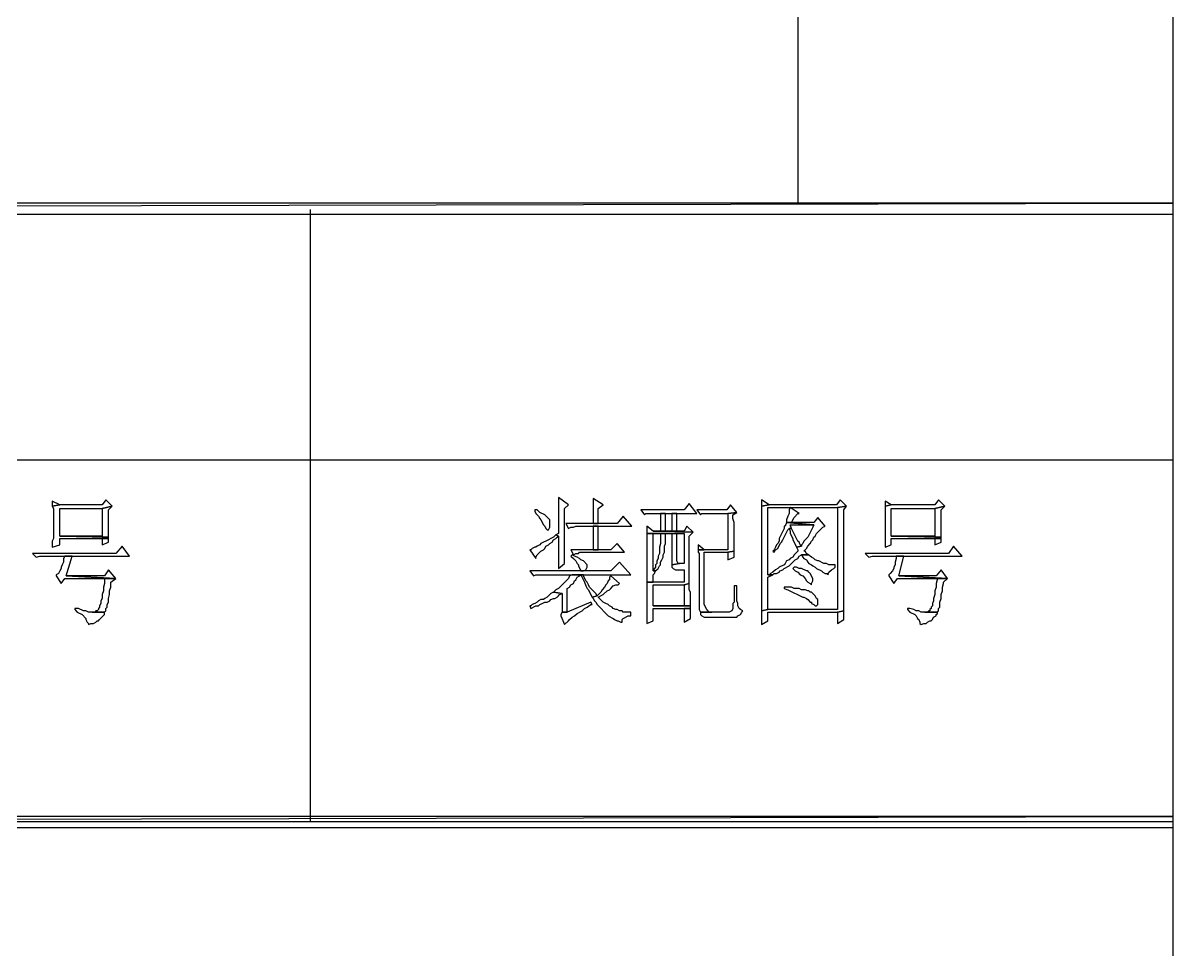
# Model space of a CAD drawing. Extents: x -15.4 to 0.8, y 0.3 to 11.8.
# Drawn here: x -8.188 to -7.419, y 6.009 to 6.629 of the extents above; entities that cross this region are included whole.
import ezdxf

# ---------------------------------------------------------------- set-up
doc = ezdxf.new("R2010")
doc.units = 0
doc.header["$MEASUREMENT"] = 0
doc.linetypes.add('AUSGEZOGEN', pattern=[0])
doc.layers.get('0').update_dxf_attribs({"linetype": 'AUSGEZOGEN'})

msp = doc.modelspace()

# ---------------------------------------------------------------- linework, layer by layer
for points in [[(-7.41878, 11.43606), (-7.41878, 0.75356)], [(-7.66961, 6.7869), (-7.66961, 6.50773)], [(-10.76795, 6.50856), (-10.76795, 6.50106), (-10.76795, 6.50106), (-7.41878, 6.50856), (-10.76795, 6.50856)], [(-10.76795, 6.50106), (-7.41878, 6.50856), (-7.41878, 6.50856), (-7.41878, 6.50106), (-10.76795, 6.50106)], [(-7.99545, 6.09523), (-7.99545, 6.5044)], [(-7.41878, 6.3369), (-10.76795, 6.3369)], [(-7.82961, 6.3119), (-7.82961, 6.28773), (-7.82961, 6.28773), (-7.83128, 6.2869), (-7.83128, 6.2869), (-7.82961, 6.28606), (-7.82961, 6.28606), (-7.82961, 6.2644), (-7.82961, 6.2644), (-7.82545, 6.26773), (-7.82545, 6.26773), (-7.82545, 6.3044), (-7.82545, 6.3044), (-7.82295, 6.3069), (-7.82961, 6.3119)], [(-8.13211, 6.31023), (-8.13461, 6.3069), (-8.13461, 6.3069), (-8.16295, 6.3069), (-8.16295, 6.3069), (-8.16795, 6.30606), (-8.16795, 6.30606), (-8.16711, 6.3044), (-8.16711, 6.3044), (-8.16711, 6.2844), (-8.16711, 6.2844), (-8.16795, 6.28273), (-8.16795, 6.28273), (-8.16795, 6.27856), (-8.16795, 6.27856), (-8.16295, 6.28023), (-8.16295, 6.28023), (-8.16295, 6.2844), (-8.16295, 6.2844), (-8.13045, 6.2844), (-8.13045, 6.2844), (-8.13045, 6.28523), (-8.13045, 6.28523), (-8.16295, 6.28606), (-8.16295, 6.28606), (-8.16295, 6.3044), (-8.16295, 6.3044), (-8.13461, 6.3044), (-8.13461, 6.3044), (-8.12795, 6.30606), (-8.13211, 6.31023)], [(-8.16795, 6.3094), (-8.16795, 6.30606), (-8.16795, 6.30606), (-8.16295, 6.3069), (-8.16795, 6.3094)], [(-8.12795, 6.30606), (-8.13461, 6.3044), (-8.13461, 6.3044), (-8.13461, 6.28606), (-8.13461, 6.28606), (-8.16295, 6.28606), (-8.16295, 6.28606), (-8.13045, 6.28523), (-8.13045, 6.28523), (-8.13045, 6.30356), (-8.12795, 6.30606)], [(-7.80628, 6.31106), (-7.80628, 6.2944), (-7.80628, 6.2944), (-7.80295, 6.2944), (-7.80295, 6.2944), (-7.80295, 6.3044), (-7.80295, 6.3044), (-7.79961, 6.3069), (-7.80628, 6.31106)], [(-7.74211, 6.30773), (-7.74545, 6.30356), (-7.74545, 6.30356), (-7.77461, 6.30356), (-7.77461, 6.30356), (-7.77211, 6.30023), (-7.77211, 6.30023), (-7.77128, 6.30106), (-7.77128, 6.30106), (-7.73711, 6.30106), (-7.74211, 6.30773)], [(-7.71461, 6.3069), (-7.71711, 6.30356), (-7.71711, 6.30356), (-7.73711, 6.30356), (-7.73711, 6.30356), (-7.73461, 6.30023), (-7.73461, 6.30023), (-7.73378, 6.30106), (-7.73378, 6.30106), (-7.71628, 6.30106), (-7.71628, 6.30106), (-7.71045, 6.3019), (-7.71461, 6.3069)], [(-7.69378, 6.31023), (-7.69378, 6.30606), (-7.69378, 6.30606), (-7.68878, 6.3069), (-7.69378, 6.31023)], [(-7.64128, 6.31023), (-7.64378, 6.3069), (-7.64378, 6.3069), (-7.68878, 6.3069), (-7.68878, 6.3069), (-7.69378, 6.30606), (-7.69378, 6.30606), (-7.69378, 6.23606), (-7.69378, 6.23606), (-7.68961, 6.2369), (-7.68961, 6.2369), (-7.68961, 6.25856), (-7.68961, 6.25856), (-7.68628, 6.26023), (-7.68628, 6.26023), (-7.68961, 6.26023), (-7.68961, 6.26023), (-7.68961, 6.30523), (-7.68961, 6.30523), (-7.64295, 6.30523), (-7.64295, 6.30523), (-7.63711, 6.30606), (-7.64128, 6.31023)], [(-7.63711, 6.30606), (-7.64295, 6.30523), (-7.64295, 6.30523), (-7.64295, 6.2369), (-7.64295, 6.2369), (-7.68961, 6.2369), (-7.68961, 6.2369), (-7.69378, 6.23606), (-7.69378, 6.23606), (-7.69378, 6.2269), (-7.69378, 6.2269), (-7.68961, 6.2294), (-7.68961, 6.2294), (-7.68961, 6.23523), (-7.68961, 6.23523), (-7.64295, 6.23523), (-7.64295, 6.23523), (-7.63878, 6.23606), (-7.63878, 6.23606), (-7.63878, 6.30356), (-7.63711, 6.30606)], [(-7.67461, 6.30523), (-7.67545, 6.30356), (-7.67545, 6.30356), (-7.67545, 6.30106), (-7.67545, 6.30106), (-7.67628, 6.2994), (-7.67628, 6.2994), (-7.67711, 6.2969), (-7.67711, 6.2969), (-7.67711, 6.29523), (-7.67711, 6.29523), (-7.67378, 6.29523), (-7.67378, 6.29523), (-7.67211, 6.29856), (-7.67211, 6.29856), (-7.66961, 6.30106), (-7.66961, 6.30106), (-7.66878, 6.30106), (-7.67461, 6.30523)], [(-7.57545, 6.31023), (-7.57795, 6.3069), (-7.57795, 6.3069), (-7.60711, 6.3069), (-7.60711, 6.3069), (-7.61128, 6.30606), (-7.61128, 6.30606), (-7.61128, 6.27856), (-7.61128, 6.27856), (-7.60711, 6.28023), (-7.60711, 6.28023), (-7.60711, 6.2844), (-7.60711, 6.2844), (-7.57378, 6.2844), (-7.57378, 6.2844), (-7.57378, 6.28523), (-7.57378, 6.28523), (-7.60711, 6.28606), (-7.60711, 6.28606), (-7.60711, 6.3044), (-7.60711, 6.3044), (-7.57795, 6.3044), (-7.57795, 6.3044), (-7.57128, 6.30606), (-7.57545, 6.31023)], [(-7.61128, 6.3094), (-7.61128, 6.30606), (-7.61128, 6.30606), (-7.60711, 6.3069), (-7.61128, 6.3094)], [(-7.57128, 6.30606), (-7.57795, 6.3044), (-7.57795, 6.3044), (-7.57795, 6.28606), (-7.57795, 6.28606), (-7.60711, 6.28606), (-7.60711, 6.28606), (-7.57378, 6.28523), (-7.57378, 6.28523), (-7.57378, 6.30356), (-7.57128, 6.30606)], [(-7.84545, 6.30356), (-7.84545, 6.30273), (-7.84545, 6.30273), (-7.84461, 6.30106), (-7.84461, 6.30106), (-7.84295, 6.2994), (-7.84295, 6.2994), (-7.84211, 6.29773), (-7.84211, 6.29773), (-7.84128, 6.2969), (-7.84128, 6.2969), (-7.83961, 6.29356), (-7.83961, 6.29356), (-7.83878, 6.29273), (-7.83878, 6.29273), (-7.83795, 6.29106), (-7.83795, 6.29106), (-7.83711, 6.29023), (-7.83711, 6.29023), (-7.83628, 6.29023), (-7.83628, 6.29023), (-7.83545, 6.2919), (-7.83545, 6.2919), (-7.83545, 6.2969), (-7.83545, 6.2969), (-7.83878, 6.30023), (-7.83878, 6.30023), (-7.84211, 6.3019), (-7.84211, 6.3019), (-7.84378, 6.30356), (-7.84545, 6.30356)], [(-7.78628, 6.2994), (-7.79045, 6.2944), (-7.79045, 6.2944), (-7.82461, 6.2944), (-7.82461, 6.2944), (-7.82295, 6.29106), (-7.82295, 6.29106), (-7.82128, 6.2919), (-7.82128, 6.2919), (-7.81961, 6.2919), (-7.81961, 6.2919), (-7.81795, 6.29273), (-7.81795, 6.29273), (-7.78045, 6.29273), (-7.78628, 6.2994)], [(-7.75795, 6.30106), (-7.76128, 6.30106), (-7.76128, 6.30106), (-7.76128, 6.2894), (-7.76128, 6.2894), (-7.76628, 6.2894), (-7.76628, 6.2894), (-7.75795, 6.2894), (-7.75795, 6.30106)], [(-7.75045, 6.2894), (-7.75045, 6.30106), (-7.75045, 6.30106), (-7.75378, 6.30106), (-7.75378, 6.30106), (-7.75378, 6.2894), (-7.75378, 6.2894), (-7.75045, 6.2894), (-7.75045, 6.2894)], [(-7.71045, 6.3019), (-7.71628, 6.30106), (-7.71628, 6.30106), (-7.71628, 6.2769), (-7.71628, 6.2769), (-7.73628, 6.2769), (-7.73628, 6.2769), (-7.73628, 6.27523), (-7.73628, 6.27523), (-7.73545, 6.2744), (-7.73545, 6.2744), (-7.73545, 6.2369), (-7.73545, 6.2369), (-7.73461, 6.23523), (-7.73461, 6.23523), (-7.72711, 6.23523), (-7.72711, 6.23523), (-7.72878, 6.23523), (-7.72878, 6.23523), (-7.73045, 6.2369), (-7.73045, 6.2369), (-7.73211, 6.24023), (-7.73211, 6.24023), (-7.73211, 6.27523), (-7.73211, 6.27523), (-7.71628, 6.27523), (-7.71628, 6.27523), (-7.71211, 6.27606), (-7.71211, 6.27606), (-7.71211, 6.29523), (-7.71211, 6.29523), (-7.71295, 6.29773), (-7.71295, 6.29773), (-7.71295, 6.30023), (-7.71045, 6.3019)], [(-7.65628, 6.29856), (-7.65878, 6.29523), (-7.65878, 6.29523), (-7.67711, 6.29523), (-7.67711, 6.29523), (-7.65878, 6.29356), (-7.65878, 6.29356), (-7.65961, 6.2919), (-7.65961, 6.2919), (-7.66295, 6.28523), (-7.66295, 6.28523), (-7.66461, 6.28356), (-7.66461, 6.28356), (-7.66545, 6.28273), (-7.66545, 6.28273), (-7.66628, 6.28106), (-7.66628, 6.28106), (-7.66711, 6.28023), (-7.66711, 6.28023), (-7.66711, 6.2794), (-7.66711, 6.2794), (-7.67045, 6.27856), (-7.67045, 6.27856), (-7.66961, 6.2769), (-7.66961, 6.2769), (-7.66961, 6.27606), (-7.66961, 6.27606), (-7.67211, 6.27356), (-7.67211, 6.27356), (-7.67295, 6.2719), (-7.67295, 6.2719), (-7.67461, 6.27106), (-7.67461, 6.27106), (-7.67545, 6.27023), (-7.67545, 6.27023), (-7.67711, 6.2694), (-7.67711, 6.2694), (-7.67795, 6.26773), (-7.67795, 6.26773), (-7.67878, 6.2669), (-7.67878, 6.2669), (-7.68211, 6.26523), (-7.68211, 6.26523), (-7.68295, 6.2644), (-7.68295, 6.2644), (-7.68461, 6.26356), (-7.68461, 6.26356), (-7.68628, 6.2619), (-7.68628, 6.2619), (-7.68795, 6.26106), (-7.68795, 6.26106), (-7.68878, 6.26023), (-7.68878, 6.26023), (-7.68961, 6.26023), (-7.68961, 6.26023), (-7.68628, 6.26023), (-7.68628, 6.26023), (-7.68545, 6.26106), (-7.68545, 6.26106), (-7.68378, 6.26106), (-7.68378, 6.26106), (-7.68211, 6.2619), (-7.68211, 6.2619), (-7.68128, 6.26273), (-7.68128, 6.26273), (-7.67961, 6.26356), (-7.67961, 6.26356), (-7.67878, 6.2644), (-7.67878, 6.2644), (-7.67545, 6.26606), (-7.67545, 6.26606), (-7.67128, 6.27023), (-7.67128, 6.27023), (-7.66961, 6.27106), (-7.66961, 6.27106), (-7.66878, 6.27273), (-7.66878, 6.27273), (-7.66711, 6.27356), (-7.66711, 6.27356), (-7.66211, 6.27356), (-7.66211, 6.27356), (-7.66378, 6.2744), (-7.66378, 6.2744), (-7.66461, 6.27606), (-7.66461, 6.27606), (-7.66545, 6.27606), (-7.66545, 6.27606), (-7.66378, 6.27773), (-7.66378, 6.27773), (-7.66295, 6.2794), (-7.66295, 6.2794), (-7.66128, 6.28106), (-7.66128, 6.28106), (-7.66045, 6.28273), (-7.66045, 6.28273), (-7.65961, 6.28356), (-7.65961, 6.28356), (-7.65878, 6.28523), (-7.65878, 6.28523), (-7.65795, 6.28606), (-7.65795, 6.28606), (-7.65711, 6.28773), (-7.65711, 6.28773), (-7.65295, 6.2919), (-7.65295, 6.2919), (-7.65128, 6.29273), (-7.65628, 6.29856)], [(-7.80295, 6.2769), (-7.80295, 6.29273), (-7.80295, 6.29273), (-7.80628, 6.29273), (-7.80628, 6.29273), (-7.80628, 6.2769), (-7.80628, 6.2769), (-7.80295, 6.2769), (-7.80295, 6.2769)], [(-7.77045, 6.29273), (-7.77045, 6.28773), (-7.77045, 6.28773), (-7.74545, 6.28773), (-7.74545, 6.28773), (-7.74545, 6.26773), (-7.74545, 6.26773), (-7.74878, 6.26773), (-7.74878, 6.26773), (-7.75378, 6.2669), (-7.75378, 6.2669), (-7.75378, 6.26523), (-7.75378, 6.26523), (-7.75295, 6.2644), (-7.75295, 6.2644), (-7.75128, 6.26356), (-7.75128, 6.26356), (-7.74545, 6.26356), (-7.74545, 6.26356), (-7.74545, 6.25523), (-7.74545, 6.25523), (-7.77045, 6.25523), (-7.77045, 6.25523), (-7.77045, 6.22773), (-7.77045, 6.22773), (-7.76628, 6.2294), (-7.76628, 6.2294), (-7.76628, 6.23773), (-7.76628, 6.23773), (-7.74128, 6.23773), (-7.74128, 6.23773), (-7.74128, 6.2394), (-7.74128, 6.2394), (-7.76628, 6.2394), (-7.76628, 6.2394), (-7.76628, 6.25356), (-7.76628, 6.25356), (-7.74545, 6.25356), (-7.74545, 6.25356), (-7.74211, 6.2544), (-7.74211, 6.2544), (-7.74211, 6.28606), (-7.74211, 6.28606), (-7.73961, 6.28856), (-7.73961, 6.28856), (-7.75795, 6.2894), (-7.75795, 6.2894), (-7.76628, 6.2894), (-7.77045, 6.29273)], [(-7.74378, 6.29273), (-7.74545, 6.2894), (-7.74545, 6.2894), (-7.75795, 6.2894), (-7.75795, 6.2894), (-7.73961, 6.28856), (-7.74378, 6.29273)], [(-7.67711, 6.29523), (-7.67795, 6.29273), (-7.67795, 6.29273), (-7.67878, 6.29273), (-7.67878, 6.29273), (-7.67878, 6.29106), (-7.67878, 6.29106), (-7.68211, 6.2844), (-7.68211, 6.2844), (-7.68211, 6.28273), (-7.68211, 6.28273), (-7.68295, 6.28106), (-7.68295, 6.28106), (-7.68378, 6.28023), (-7.68378, 6.28023), (-7.68461, 6.27856), (-7.68461, 6.27856), (-7.68545, 6.2769), (-7.68545, 6.2769), (-7.68628, 6.27606), (-7.68628, 6.27606), (-7.68545, 6.27523), (-7.68545, 6.27523), (-7.68461, 6.2769), (-7.68461, 6.2769), (-7.68295, 6.27773), (-7.68295, 6.27773), (-7.68128, 6.28106), (-7.68128, 6.28106), (-7.68045, 6.2819), (-7.68045, 6.2819), (-7.67961, 6.28356), (-7.67961, 6.28356), (-7.67628, 6.29023), (-7.67628, 6.29023), (-7.67545, 6.29106), (-7.67545, 6.29106), (-7.67378, 6.29106), (-7.67378, 6.29106), (-7.67461, 6.29356), (-7.67461, 6.29356), (-7.65878, 6.29356), (-7.67711, 6.29523)], [(-7.67378, 6.29106), (-7.67545, 6.29106), (-7.67545, 6.29106), (-7.67461, 6.2894), (-7.67461, 6.2894), (-7.67461, 6.28773), (-7.67461, 6.28773), (-7.67295, 6.2844), (-7.67295, 6.2844), (-7.67295, 6.28356), (-7.67295, 6.28356), (-7.67211, 6.2819), (-7.67211, 6.2819), (-7.67045, 6.27856), (-7.67045, 6.27856), (-7.66711, 6.2794), (-7.66711, 6.2794), (-7.66795, 6.28023), (-7.66795, 6.28023), (-7.66878, 6.2819), (-7.66878, 6.2819), (-7.66961, 6.28273), (-7.66961, 6.28273), (-7.67295, 6.2894), (-7.67378, 6.29106)], [(-8.13045, 6.2844), (-8.13461, 6.2844), (-8.13461, 6.2844), (-8.13461, 6.28023), (-8.13461, 6.28023), (-8.13045, 6.2819), (-8.13045, 6.2819), (-8.13045, 6.28356), (-8.13045, 6.2844)], [(-7.83128, 6.2869), (-7.83295, 6.28523), (-7.83295, 6.28523), (-7.83795, 6.28273), (-7.83795, 6.28273), (-7.83961, 6.2819), (-7.83961, 6.2819), (-7.84128, 6.28106), (-7.84128, 6.28106), (-7.84211, 6.28023), (-7.84211, 6.28023), (-7.84378, 6.2794), (-7.84378, 6.2794), (-7.84461, 6.27856), (-7.84461, 6.27856), (-7.84545, 6.27856), (-7.84545, 6.27856), (-7.84711, 6.27773), (-7.84711, 6.27773), (-7.84795, 6.2769), (-7.84795, 6.2769), (-7.84878, 6.2769), (-7.84878, 6.2769), (-7.84461, 6.27106), (-7.84461, 6.27106), (-7.84461, 6.2719), (-7.84461, 6.2719), (-7.84378, 6.27356), (-7.84378, 6.27356), (-7.84128, 6.27606), (-7.84128, 6.27606), (-7.83961, 6.2769), (-7.83961, 6.2769), (-7.83878, 6.27773), (-7.83878, 6.27773), (-7.83795, 6.2794), (-7.83795, 6.2794), (-7.83628, 6.28023), (-7.83628, 6.28023), (-7.83545, 6.28106), (-7.83545, 6.28106), (-7.83378, 6.2819), (-7.83378, 6.2819), (-7.83295, 6.28356), (-7.83295, 6.28356), (-7.83128, 6.2844), (-7.83128, 6.2844), (-7.83045, 6.28523), (-7.83045, 6.28523), (-7.82961, 6.28606), (-7.83128, 6.2869)], [(-7.79045, 6.28106), (-7.79461, 6.2769), (-7.79461, 6.2769), (-7.82128, 6.2769), (-7.82128, 6.2769), (-7.81961, 6.27356), (-7.81961, 6.27356), (-7.81795, 6.2744), (-7.81795, 6.2744), (-7.81628, 6.2744), (-7.81628, 6.2744), (-7.81545, 6.27523), (-7.81545, 6.27523), (-7.78545, 6.27523), (-7.79045, 6.28106)], [(-7.77045, 6.28773), (-7.77045, 6.25523), (-7.77045, 6.25523), (-7.76628, 6.25523), (-7.76628, 6.25523), (-7.76628, 6.26023), (-7.76628, 6.26023), (-7.76545, 6.26106), (-7.76545, 6.26106), (-7.76461, 6.26273), (-7.76461, 6.26273), (-7.76628, 6.26273), (-7.76628, 6.26273), (-7.76628, 6.28773), (-7.76628, 6.28773), (-7.74545, 6.28773), (-7.77045, 6.28773)], [(-7.75795, 6.28773), (-7.76128, 6.28773), (-7.76128, 6.28773), (-7.76128, 6.28106), (-7.76128, 6.28106), (-7.76211, 6.27856), (-7.76211, 6.27856), (-7.76211, 6.2744), (-7.76211, 6.2744), (-7.76295, 6.27273), (-7.76295, 6.27273), (-7.76295, 6.27106), (-7.76295, 6.27106), (-7.76378, 6.2694), (-7.76378, 6.2694), (-7.76378, 6.26773), (-7.76378, 6.26773), (-7.76461, 6.2669), (-7.76461, 6.2669), (-7.76461, 6.26523), (-7.76461, 6.26523), (-7.76545, 6.2644), (-7.76545, 6.2644), (-7.76628, 6.26273), (-7.76628, 6.26273), (-7.76461, 6.26273), (-7.76461, 6.26273), (-7.76295, 6.2644), (-7.76295, 6.2644), (-7.76211, 6.26606), (-7.76211, 6.26606), (-7.76128, 6.2669), (-7.76128, 6.2669), (-7.76128, 6.26856), (-7.76128, 6.26856), (-7.76045, 6.27023), (-7.76045, 6.27023), (-7.75961, 6.2719), (-7.75961, 6.2719), (-7.75961, 6.27356), (-7.75961, 6.27356), (-7.75878, 6.27523), (-7.75878, 6.27523), (-7.75878, 6.2794), (-7.75878, 6.2794), (-7.75795, 6.28106), (-7.75795, 6.28106), (-7.75795, 6.28523), (-7.75795, 6.28773)], [(-7.75045, 6.28773), (-7.75378, 6.28773), (-7.75378, 6.28773), (-7.75378, 6.2669), (-7.75378, 6.2669), (-7.74878, 6.26773), (-7.74878, 6.26773), (-7.74961, 6.26773), (-7.74961, 6.26773), (-7.75045, 6.2694), (-7.75045, 6.2694), (-7.75045, 6.27106), (-7.75045, 6.28773)], [(-7.57378, 6.2844), (-7.57795, 6.2844), (-7.57795, 6.2844), (-7.57795, 6.28023), (-7.57795, 6.28023), (-7.57378, 6.2819), (-7.57378, 6.2819), (-7.57378, 6.28356), (-7.57378, 6.2844)], [(-8.12128, 6.2794), (-8.12545, 6.2744), (-8.12545, 6.2744), (-8.18128, 6.2744), (-8.18128, 6.2744), (-8.17878, 6.2719), (-8.17878, 6.2719), (-8.17628, 6.27273), (-8.17628, 6.27273), (-8.11628, 6.27273), (-8.12128, 6.2794)], [(-7.82045, 6.27356), (-7.82128, 6.27273), (-7.82128, 6.27273), (-7.81961, 6.27106), (-7.81961, 6.27106), (-7.81795, 6.2694), (-7.81795, 6.2694), (-7.81711, 6.26773), (-7.81711, 6.26773), (-7.81628, 6.2669), (-7.81628, 6.2669), (-7.81628, 6.26606), (-7.81628, 6.26606), (-7.81461, 6.26273), (-7.81461, 6.26273), (-7.81295, 6.26273), (-7.81295, 6.26273), (-7.81128, 6.26356), (-7.81128, 6.26356), (-7.81045, 6.26523), (-7.81045, 6.26523), (-7.81045, 6.2669), (-7.81045, 6.2669), (-7.81295, 6.2694), (-7.81295, 6.2694), (-7.81461, 6.27023), (-7.81461, 6.27023), (-7.81545, 6.27106), (-7.81545, 6.27106), (-7.81711, 6.2719), (-7.81711, 6.2719), (-7.81878, 6.27273), (-7.82045, 6.27356)], [(-7.73628, 6.28023), (-7.73628, 6.2769), (-7.73628, 6.2769), (-7.73211, 6.2769), (-7.73628, 6.28023)], [(-7.71211, 6.27606), (-7.71628, 6.27523), (-7.71628, 6.27523), (-7.71628, 6.27023), (-7.71628, 6.27023), (-7.71211, 6.2719), (-7.71211, 6.2719), (-7.71211, 6.2744), (-7.71211, 6.27606)], [(-7.66211, 6.27356), (-7.66711, 6.27356), (-7.66711, 6.27356), (-7.66628, 6.2719), (-7.66628, 6.2719), (-7.66545, 6.27106), (-7.66545, 6.27106), (-7.66378, 6.27023), (-7.66378, 6.27023), (-7.66295, 6.26856), (-7.66295, 6.26856), (-7.66211, 6.26773), (-7.66211, 6.26773), (-7.66045, 6.2669), (-7.66045, 6.2669), (-7.65961, 6.26606), (-7.65961, 6.26606), (-7.65795, 6.26523), (-7.65795, 6.26523), (-7.65711, 6.2644), (-7.65711, 6.2644), (-7.65378, 6.26273), (-7.65378, 6.26273), (-7.65295, 6.2619), (-7.65295, 6.2619), (-7.65128, 6.26106), (-7.65128, 6.26106), (-7.64961, 6.26106), (-7.64961, 6.26106), (-7.64961, 6.26023), (-7.64961, 6.26023), (-7.64878, 6.2619), (-7.64878, 6.2619), (-7.64711, 6.26356), (-7.64711, 6.26356), (-7.64545, 6.2644), (-7.64545, 6.2644), (-7.64461, 6.26523), (-7.64461, 6.26523), (-7.64461, 6.2669), (-7.64461, 6.2669), (-7.64878, 6.2669), (-7.64878, 6.2669), (-7.65045, 6.26773), (-7.65045, 6.26773), (-7.65211, 6.26773), (-7.65211, 6.26773), (-7.65545, 6.2694), (-7.65545, 6.2694), (-7.65628, 6.2694), (-7.65628, 6.2694), (-7.65795, 6.27023), (-7.65795, 6.27023), (-7.65878, 6.27106), (-7.65878, 6.27106), (-7.66045, 6.2719), (-7.66045, 6.2719), (-7.66128, 6.27273), (-7.66211, 6.27356)], [(-7.56545, 6.2794), (-7.56878, 6.2744), (-7.56878, 6.2744), (-7.62461, 6.2744), (-7.62461, 6.2744), (-7.62211, 6.2719), (-7.62211, 6.2719), (-7.61961, 6.27273), (-7.61961, 6.27273), (-7.55961, 6.27273), (-7.56545, 6.2794)], [(-8.15461, 6.27273), (-8.15961, 6.27273), (-8.15961, 6.27273), (-8.16045, 6.27106), (-8.16045, 6.27106), (-8.16045, 6.26856), (-8.16045, 6.26856), (-8.16128, 6.2669), (-8.16128, 6.2669), (-8.16211, 6.26523), (-8.16211, 6.26523), (-8.16211, 6.2644), (-8.16211, 6.2644), (-8.16295, 6.26273), (-8.16295, 6.26273), (-8.16378, 6.26106), (-8.16378, 6.26106), (-8.16545, 6.26023), (-8.16545, 6.26023), (-8.16545, 6.2594), (-8.16545, 6.2594), (-8.16211, 6.2544), (-8.16211, 6.2544), (-8.15961, 6.25773), (-8.15961, 6.25773), (-8.12545, 6.25773), (-8.12545, 6.25773), (-8.15878, 6.2594), (-8.15461, 6.27273)], [(-7.78878, 6.26856), (-7.79461, 6.26273), (-7.79461, 6.26273), (-7.84878, 6.26273), (-7.84878, 6.26273), (-7.84628, 6.2594), (-7.84628, 6.2594), (-7.84461, 6.26023), (-7.84461, 6.26023), (-7.78128, 6.26023), (-7.78878, 6.26856)], [(-7.59878, 6.27273), (-7.60378, 6.27273), (-7.60378, 6.27273), (-7.60378, 6.27106), (-7.60378, 6.27106), (-7.60461, 6.26856), (-7.60461, 6.26856), (-7.60461, 6.2669), (-7.60461, 6.2669), (-7.60545, 6.26523), (-7.60545, 6.26523), (-7.60545, 6.2644), (-7.60545, 6.2644), (-7.60628, 6.26273), (-7.60628, 6.26273), (-7.60795, 6.26106), (-7.60795, 6.26106), (-7.60878, 6.26023), (-7.60878, 6.26023), (-7.60878, 6.2594), (-7.60878, 6.2594), (-7.60545, 6.2544), (-7.60545, 6.2544), (-7.60295, 6.25773), (-7.60295, 6.25773), (-7.56961, 6.25773), (-7.56961, 6.25773), (-7.60211, 6.2594), (-7.59878, 6.27273)], [(-8.13045, 6.26356), (-8.13295, 6.2594), (-8.13295, 6.2594), (-8.15878, 6.2594), (-8.15878, 6.2594), (-8.12545, 6.25773), (-8.13045, 6.26356)], [(-8.12545, 6.25773), (-8.13295, 6.25773), (-8.13295, 6.25773), (-8.13295, 6.2544), (-8.13295, 6.2544), (-8.13378, 6.2519), (-8.13378, 6.2519), (-8.13378, 6.2494), (-8.13378, 6.2494), (-8.13461, 6.2469), (-8.13461, 6.2469), (-8.13461, 6.2444), (-8.13461, 6.2444), (-8.13545, 6.24273), (-8.13545, 6.24273), (-8.13545, 6.24106), (-8.13545, 6.24106), (-8.13628, 6.2394), (-8.13628, 6.2394), (-8.13628, 6.23856), (-8.13628, 6.23856), (-8.13711, 6.23773), (-8.13711, 6.23773), (-8.13711, 6.2369), (-8.13711, 6.2369), (-8.13795, 6.23606), (-8.13795, 6.23606), (-8.13878, 6.23606), (-8.13878, 6.23606), (-8.13961, 6.23523), (-8.13961, 6.23523), (-8.14128, 6.23523), (-8.14128, 6.23523), (-8.13295, 6.23523), (-8.13295, 6.23523), (-8.13211, 6.23606), (-8.13211, 6.23606), (-8.13211, 6.23773), (-8.13211, 6.23773), (-8.13128, 6.23856), (-8.13128, 6.23856), (-8.13128, 6.24023), (-8.13128, 6.24023), (-8.13045, 6.2419), (-8.13045, 6.2419), (-8.13045, 6.2444), (-8.13045, 6.2444), (-8.12961, 6.2469), (-8.12961, 6.2469), (-8.12961, 6.2494), (-8.12961, 6.2494), (-8.12878, 6.2519), (-8.12878, 6.2519), (-8.12878, 6.25523), (-8.12545, 6.25773)], [(-7.82045, 6.26023), (-7.82211, 6.2594), (-7.82211, 6.2594), (-7.82295, 6.25773), (-7.82295, 6.25773), (-7.82961, 6.25106), (-7.82961, 6.25106), (-7.83128, 6.25023), (-7.83128, 6.25023), (-7.83295, 6.24856), (-7.83295, 6.24856), (-7.82711, 6.24773), (-7.82711, 6.24773), (-7.82711, 6.23523), (-7.82711, 6.23523), (-7.82378, 6.23523), (-7.82378, 6.23523), (-7.82378, 6.25106), (-7.82378, 6.25106), (-7.82211, 6.2519), (-7.82211, 6.2519), (-7.82128, 6.25356), (-7.82128, 6.25356), (-7.81961, 6.2544), (-7.81961, 6.2544), (-7.81878, 6.25606), (-7.81878, 6.25606), (-7.81795, 6.2569), (-7.81795, 6.2569), (-7.81711, 6.25856), (-7.81711, 6.25856), (-7.81545, 6.2594), (-7.81545, 6.2594), (-7.81461, 6.26023), (-7.82045, 6.26023)], [(-7.81295, 6.26023), (-7.82045, 6.26023), (-7.82045, 6.26023), (-7.81461, 6.26023), (-7.81461, 6.26023), (-7.81211, 6.25523), (-7.81211, 6.25523), (-7.81128, 6.25273), (-7.81128, 6.25273), (-7.81045, 6.25106), (-7.81045, 6.25106), (-7.80961, 6.25023), (-7.80961, 6.25023), (-7.80878, 6.24856), (-7.80878, 6.24856), (-7.80711, 6.24523), (-7.80711, 6.24523), (-7.80378, 6.24606), (-7.80378, 6.24606), (-7.80461, 6.24773), (-7.80461, 6.24773), (-7.80711, 6.25023), (-7.80711, 6.25023), (-7.80878, 6.2519), (-7.80878, 6.2519), (-7.80961, 6.25356), (-7.80961, 6.25356), (-7.81045, 6.25523), (-7.81045, 6.25523), (-7.81128, 6.25606), (-7.81128, 6.25606), (-7.81295, 6.2594), (-7.81295, 6.2594), (-7.81295, 6.26023), (-7.81295, 6.26023)], [(-7.79461, 6.2594), (-7.79545, 6.25856), (-7.79545, 6.25856), (-7.79545, 6.2569), (-7.79545, 6.2569), (-7.79628, 6.25606), (-7.79628, 6.25606), (-7.79711, 6.2544), (-7.79711, 6.2544), (-7.79795, 6.25356), (-7.79795, 6.25356), (-7.79878, 6.2519), (-7.79878, 6.2519), (-7.80045, 6.25023), (-7.80045, 6.25023), (-7.80128, 6.24856), (-7.80128, 6.24856), (-7.80378, 6.24606), (-7.80378, 6.24606), (-7.80711, 6.24523), (-7.80711, 6.24523), (-7.80628, 6.2444), (-7.80628, 6.2444), (-7.80545, 6.24273), (-7.80545, 6.24273), (-7.80461, 6.2419), (-7.80461, 6.2419), (-7.80378, 6.24023), (-7.80378, 6.24023), (-7.79628, 6.23273), (-7.79628, 6.23273), (-7.79295, 6.23106), (-7.79295, 6.23106), (-7.79211, 6.23023), (-7.79211, 6.23023), (-7.79045, 6.2294), (-7.79045, 6.2294), (-7.78961, 6.2294), (-7.78961, 6.2294), (-7.78795, 6.22856), (-7.78795, 6.22856), (-7.78711, 6.22856), (-7.78711, 6.22856), (-7.78711, 6.23023), (-7.78711, 6.23023), (-7.78628, 6.23106), (-7.78628, 6.23106), (-7.78295, 6.23273), (-7.78295, 6.23273), (-7.78128, 6.23273), (-7.78128, 6.23273), (-7.78128, 6.23523), (-7.78128, 6.23523), (-7.78628, 6.23523), (-7.78628, 6.23523), (-7.78711, 6.23606), (-7.78711, 6.23606), (-7.78878, 6.23606), (-7.78878, 6.23606), (-7.79045, 6.2369), (-7.79045, 6.2369), (-7.79128, 6.2369), (-7.79128, 6.2369), (-7.79295, 6.23773), (-7.79295, 6.23773), (-7.79378, 6.23856), (-7.79378, 6.23856), (-7.79545, 6.2394), (-7.79545, 6.2394), (-7.79628, 6.24023), (-7.79628, 6.24023), (-7.79795, 6.24106), (-7.79795, 6.24106), (-7.79961, 6.2419), (-7.79961, 6.2419), (-7.80295, 6.24523), (-7.80295, 6.24523), (-7.79961, 6.2469), (-7.79961, 6.2469), (-7.79711, 6.2494), (-7.79711, 6.2494), (-7.79545, 6.25023), (-7.79545, 6.25023), (-7.79461, 6.25106), (-7.79461, 6.25106), (-7.79295, 6.25273), (-7.79295, 6.25273), (-7.79128, 6.25356), (-7.79128, 6.25356), (-7.78961, 6.25356), (-7.78961, 6.25356), (-7.78878, 6.2544), (-7.79461, 6.2594)], [(-7.67211, 6.26523), (-7.67295, 6.2644), (-7.67295, 6.2644), (-7.67128, 6.26273), (-7.67128, 6.26273), (-7.66961, 6.2619), (-7.66961, 6.2619), (-7.66795, 6.26023), (-7.66795, 6.26023), (-7.66628, 6.2594), (-7.66628, 6.2594), (-7.66461, 6.25773), (-7.66461, 6.25773), (-7.66378, 6.25606), (-7.66378, 6.25606), (-7.66295, 6.25523), (-7.66295, 6.25523), (-7.66128, 6.2544), (-7.66128, 6.2544), (-7.66045, 6.25356), (-7.66045, 6.25356), (-7.66045, 6.2544), (-7.66045, 6.2544), (-7.65961, 6.25606), (-7.65961, 6.25606), (-7.65961, 6.25773), (-7.65961, 6.25773), (-7.66128, 6.26106), (-7.66128, 6.26106), (-7.66211, 6.2619), (-7.66211, 6.2619), (-7.66295, 6.26273), (-7.66295, 6.26273), (-7.66378, 6.26273), (-7.66378, 6.26273), (-7.66711, 6.2644), (-7.66711, 6.2644), (-7.66878, 6.2644), (-7.66878, 6.2644), (-7.67045, 6.26523), (-7.67045, 6.26523), (-7.67211, 6.26523), (-7.67211, 6.26523)], [(-7.57378, 6.26356), (-7.57711, 6.2594), (-7.57711, 6.2594), (-7.60211, 6.2594), (-7.60211, 6.2594), (-7.56961, 6.25773), (-7.57378, 6.26356)], [(-7.56961, 6.25773), (-7.57628, 6.25773), (-7.57628, 6.25773), (-7.57711, 6.2544), (-7.57711, 6.2544), (-7.57711, 6.2519), (-7.57711, 6.2519), (-7.57795, 6.2494), (-7.57795, 6.2494), (-7.57795, 6.2469), (-7.57795, 6.2469), (-7.57878, 6.2444), (-7.57878, 6.2444), (-7.57878, 6.24273), (-7.57878, 6.24273), (-7.57961, 6.24106), (-7.57961, 6.24106), (-7.57961, 6.2394), (-7.57961, 6.2394), (-7.58045, 6.23856), (-7.58045, 6.23856), (-7.58045, 6.23773), (-7.58045, 6.23773), (-7.58128, 6.2369), (-7.58128, 6.2369), (-7.58128, 6.23606), (-7.58128, 6.23606), (-7.58211, 6.23606), (-7.58211, 6.23606), (-7.58295, 6.23523), (-7.58295, 6.23523), (-7.58461, 6.23523), (-7.58461, 6.23523), (-7.57628, 6.23523), (-7.57628, 6.23523), (-7.57545, 6.23606), (-7.57545, 6.23606), (-7.57545, 6.23773), (-7.57545, 6.23773), (-7.57461, 6.23856), (-7.57461, 6.23856), (-7.57461, 6.2419), (-7.57461, 6.2419), (-7.57378, 6.2444), (-7.57378, 6.2444), (-7.57378, 6.2469), (-7.57378, 6.2469), (-7.57295, 6.2494), (-7.57295, 6.2494), (-7.57295, 6.2519), (-7.57295, 6.2519), (-7.57211, 6.2544), (-7.57211, 6.2544), (-7.57211, 6.25523), (-7.56961, 6.25773)], [(-7.74211, 6.2544), (-7.74545, 6.25356), (-7.74545, 6.25356), (-7.74545, 6.2394), (-7.74545, 6.2394), (-7.76628, 6.2394), (-7.76628, 6.2394), (-7.74128, 6.2394), (-7.74128, 6.2394), (-7.74128, 6.24856), (-7.74128, 6.24856), (-7.74211, 6.25023), (-7.74211, 6.25023), (-7.74211, 6.25273), (-7.74211, 6.2544)], [(-7.71045, 6.25273), (-7.71211, 6.25273), (-7.71211, 6.25273), (-7.71211, 6.2419), (-7.71211, 6.2419), (-7.71295, 6.24106), (-7.71295, 6.24106), (-7.71295, 6.23773), (-7.71295, 6.23773), (-7.71378, 6.23606), (-7.71378, 6.23606), (-7.71545, 6.23523), (-7.71545, 6.23523), (-7.73461, 6.23523), (-7.73461, 6.23523), (-7.73461, 6.23356), (-7.73461, 6.23356), (-7.73378, 6.23273), (-7.73378, 6.23273), (-7.73211, 6.2319), (-7.73211, 6.2319), (-7.71045, 6.2319), (-7.71045, 6.2319), (-7.70961, 6.23273), (-7.70961, 6.23273), (-7.70795, 6.23356), (-7.70795, 6.23356), (-7.70711, 6.23523), (-7.70711, 6.23523), (-7.70628, 6.23606), (-7.70628, 6.23606), (-7.70795, 6.2369), (-7.70795, 6.2369), (-7.70878, 6.23773), (-7.70878, 6.23773), (-7.70961, 6.2394), (-7.70961, 6.2394), (-7.70961, 6.24106), (-7.70961, 6.24106), (-7.71045, 6.24273), (-7.71045, 6.24273), (-7.71045, 6.25273), (-7.71045, 6.25273)], [(-7.67878, 6.2519), (-7.67878, 6.25106), (-7.67878, 6.25106), (-7.67628, 6.25023), (-7.67628, 6.25023), (-7.66628, 6.24523), (-7.66628, 6.24523), (-7.66545, 6.24523), (-7.66545, 6.24523), (-7.66378, 6.2444), (-7.66378, 6.2444), (-7.66295, 6.24356), (-7.66295, 6.24356), (-7.66128, 6.2419), (-7.66128, 6.2419), (-7.66045, 6.2419), (-7.66045, 6.2419), (-7.66045, 6.24106), (-7.66045, 6.24106), (-7.65878, 6.24023), (-7.65878, 6.24023), (-7.65795, 6.2394), (-7.65795, 6.2394), (-7.65711, 6.2394), (-7.65711, 6.2394), (-7.65628, 6.24023), (-7.65628, 6.24023), (-7.65628, 6.24356), (-7.65628, 6.24356), (-7.65711, 6.2444), (-7.65711, 6.2444), (-7.65795, 6.24606), (-7.65795, 6.24606), (-7.66045, 6.24856), (-7.66045, 6.24856), (-7.66128, 6.24856), (-7.66128, 6.24856), (-7.66211, 6.2494), (-7.66211, 6.2494), (-7.66295, 6.2494), (-7.66295, 6.2494), (-7.66461, 6.25023), (-7.66461, 6.25023), (-7.66711, 6.25023), (-7.66711, 6.25023), (-7.66878, 6.25106), (-7.66878, 6.25106), (-7.67211, 6.25106), (-7.67211, 6.25106), (-7.67378, 6.2519), (-7.67378, 6.2519), (-7.67795, 6.2519), (-7.67878, 6.2519)], [(-7.83295, 6.24856), (-7.83461, 6.24773), (-7.83461, 6.24773), (-7.83711, 6.24523), (-7.83711, 6.24523), (-7.83878, 6.2444), (-7.83878, 6.2444), (-7.83961, 6.24356), (-7.83961, 6.24356), (-7.84128, 6.24356), (-7.84128, 6.24356), (-7.84295, 6.24273), (-7.84295, 6.24273), (-7.84378, 6.2419), (-7.84378, 6.2419), (-7.84545, 6.24106), (-7.84545, 6.24106), (-7.84711, 6.24023), (-7.84711, 6.24023), (-7.84795, 6.2394), (-7.84795, 6.2394), (-7.84878, 6.2394), (-7.84878, 6.2394), (-7.84795, 6.23773), (-7.84795, 6.23773), (-7.84461, 6.2394), (-7.84461, 6.2394), (-7.84295, 6.2394), (-7.84295, 6.2394), (-7.84211, 6.24023), (-7.84211, 6.24023), (-7.84045, 6.24106), (-7.84045, 6.24106), (-7.83878, 6.2419), (-7.83878, 6.2419), (-7.83711, 6.2419), (-7.83711, 6.2419), (-7.83545, 6.24273), (-7.83545, 6.24273), (-7.83461, 6.24356), (-7.83461, 6.24356), (-7.83295, 6.2444), (-7.83295, 6.2444), (-7.83211, 6.2444), (-7.83211, 6.2444), (-7.83045, 6.24523), (-7.83045, 6.24523), (-7.82961, 6.24606), (-7.82961, 6.24606), (-7.82878, 6.2469), (-7.82878, 6.2469), (-7.82711, 6.24773), (-7.83295, 6.24856)], [(-8.15295, 6.23773), (-8.15295, 6.2369), (-8.15295, 6.2369), (-8.15128, 6.23523), (-8.15128, 6.23523), (-8.14795, 6.23356), (-8.14795, 6.23356), (-8.14545, 6.23106), (-8.14545, 6.23106), (-8.14545, 6.23023), (-8.14545, 6.23023), (-8.14461, 6.22856), (-8.14461, 6.22856), (-8.14378, 6.22773), (-8.14378, 6.22773), (-8.14378, 6.2269), (-8.14378, 6.2269), (-8.14211, 6.22773), (-8.14211, 6.22773), (-8.14045, 6.22773), (-8.14045, 6.22773), (-8.13878, 6.22856), (-8.13878, 6.22856), (-8.13795, 6.2294), (-8.13795, 6.2294), (-8.13711, 6.2294), (-8.13711, 6.2294), (-8.13628, 6.23023), (-8.13628, 6.23023), (-8.13295, 6.23356), (-8.13295, 6.23356), (-8.13295, 6.23523), (-8.13295, 6.23523), (-8.14378, 6.23523), (-8.14378, 6.23523), (-8.14545, 6.23606), (-8.14545, 6.23606), (-8.14711, 6.23606), (-8.14711, 6.23606), (-8.15045, 6.23773), (-8.15295, 6.23773)], [(-7.80795, 6.2419), (-7.82378, 6.23523), (-7.82378, 6.23523), (-7.82711, 6.23523), (-7.82711, 6.23523), (-7.82795, 6.23356), (-7.82795, 6.23356), (-7.82795, 6.23273), (-7.82795, 6.23273), (-7.82545, 6.2269), (-7.82545, 6.2269), (-7.82295, 6.2294), (-7.82295, 6.2294), (-7.82211, 6.23023), (-7.82211, 6.23023), (-7.82045, 6.2319), (-7.82045, 6.2319), (-7.81878, 6.23273), (-7.81878, 6.23273), (-7.81711, 6.2344), (-7.81711, 6.2344), (-7.81378, 6.23606), (-7.81378, 6.23606), (-7.81211, 6.23773), (-7.81211, 6.23773), (-7.81045, 6.23856), (-7.81045, 6.23856), (-7.80795, 6.24023), (-7.80795, 6.24023), (-7.80711, 6.24023), (-7.80795, 6.2419)], [(-7.74128, 6.23773), (-7.74545, 6.23773), (-7.74545, 6.23773), (-7.74545, 6.22856), (-7.74545, 6.22856), (-7.74128, 6.23106), (-7.74128, 6.23106), (-7.74128, 6.2369), (-7.74128, 6.23773)], [(-7.63878, 6.23606), (-7.64295, 6.23523), (-7.64295, 6.23523), (-7.64295, 6.22773), (-7.64295, 6.22773), (-7.63878, 6.23023), (-7.63878, 6.23023), (-7.63878, 6.23356), (-7.63878, 6.23606)], [(-7.59628, 6.23773), (-7.59628, 6.2369), (-7.59628, 6.2369), (-7.59461, 6.23523), (-7.59461, 6.23523), (-7.59128, 6.23356), (-7.59128, 6.23356), (-7.59045, 6.23273), (-7.59045, 6.23273), (-7.58961, 6.23106), (-7.58961, 6.23106), (-7.58878, 6.23023), (-7.58878, 6.23023), (-7.58795, 6.22856), (-7.58795, 6.22856), (-7.58795, 6.22773), (-7.58795, 6.22773), (-7.58711, 6.2269), (-7.58711, 6.2269), (-7.58545, 6.22773), (-7.58545, 6.22773), (-7.58378, 6.22773), (-7.58378, 6.22773), (-7.58295, 6.22856), (-7.58295, 6.22856), (-7.58128, 6.2294), (-7.58128, 6.2294), (-7.58045, 6.2294), (-7.58045, 6.2294), (-7.57961, 6.23023), (-7.57961, 6.23023), (-7.57878, 6.2319), (-7.57878, 6.2319), (-7.57711, 6.23273), (-7.57711, 6.23273), (-7.57711, 6.23356), (-7.57711, 6.23356), (-7.57628, 6.2344), (-7.57628, 6.2344), (-7.57628, 6.23523), (-7.57628, 6.23523), (-7.58711, 6.23523), (-7.58711, 6.23523), (-7.58878, 6.23606), (-7.58878, 6.23606), (-7.59045, 6.23606), (-7.59045, 6.23606), (-7.59211, 6.2369), (-7.59211, 6.2369), (-7.59461, 6.23773), (-7.59628, 6.23773)], [(-10.76795, 6.09856), (-10.76795, 6.09106), (-10.76795, 6.09106), (-7.41878, 6.09856), (-10.76795, 6.09856)], [(-10.76795, 6.09106), (-7.41878, 6.09856), (-7.41878, 6.09856), (-7.41878, 6.09106), (-10.76795, 6.09106)], [(-14.91878, 6.09523), (-7.41878, 6.09523)]]:
    msp.add_lwpolyline(points)

doc.saveas('drawing.dxf')
